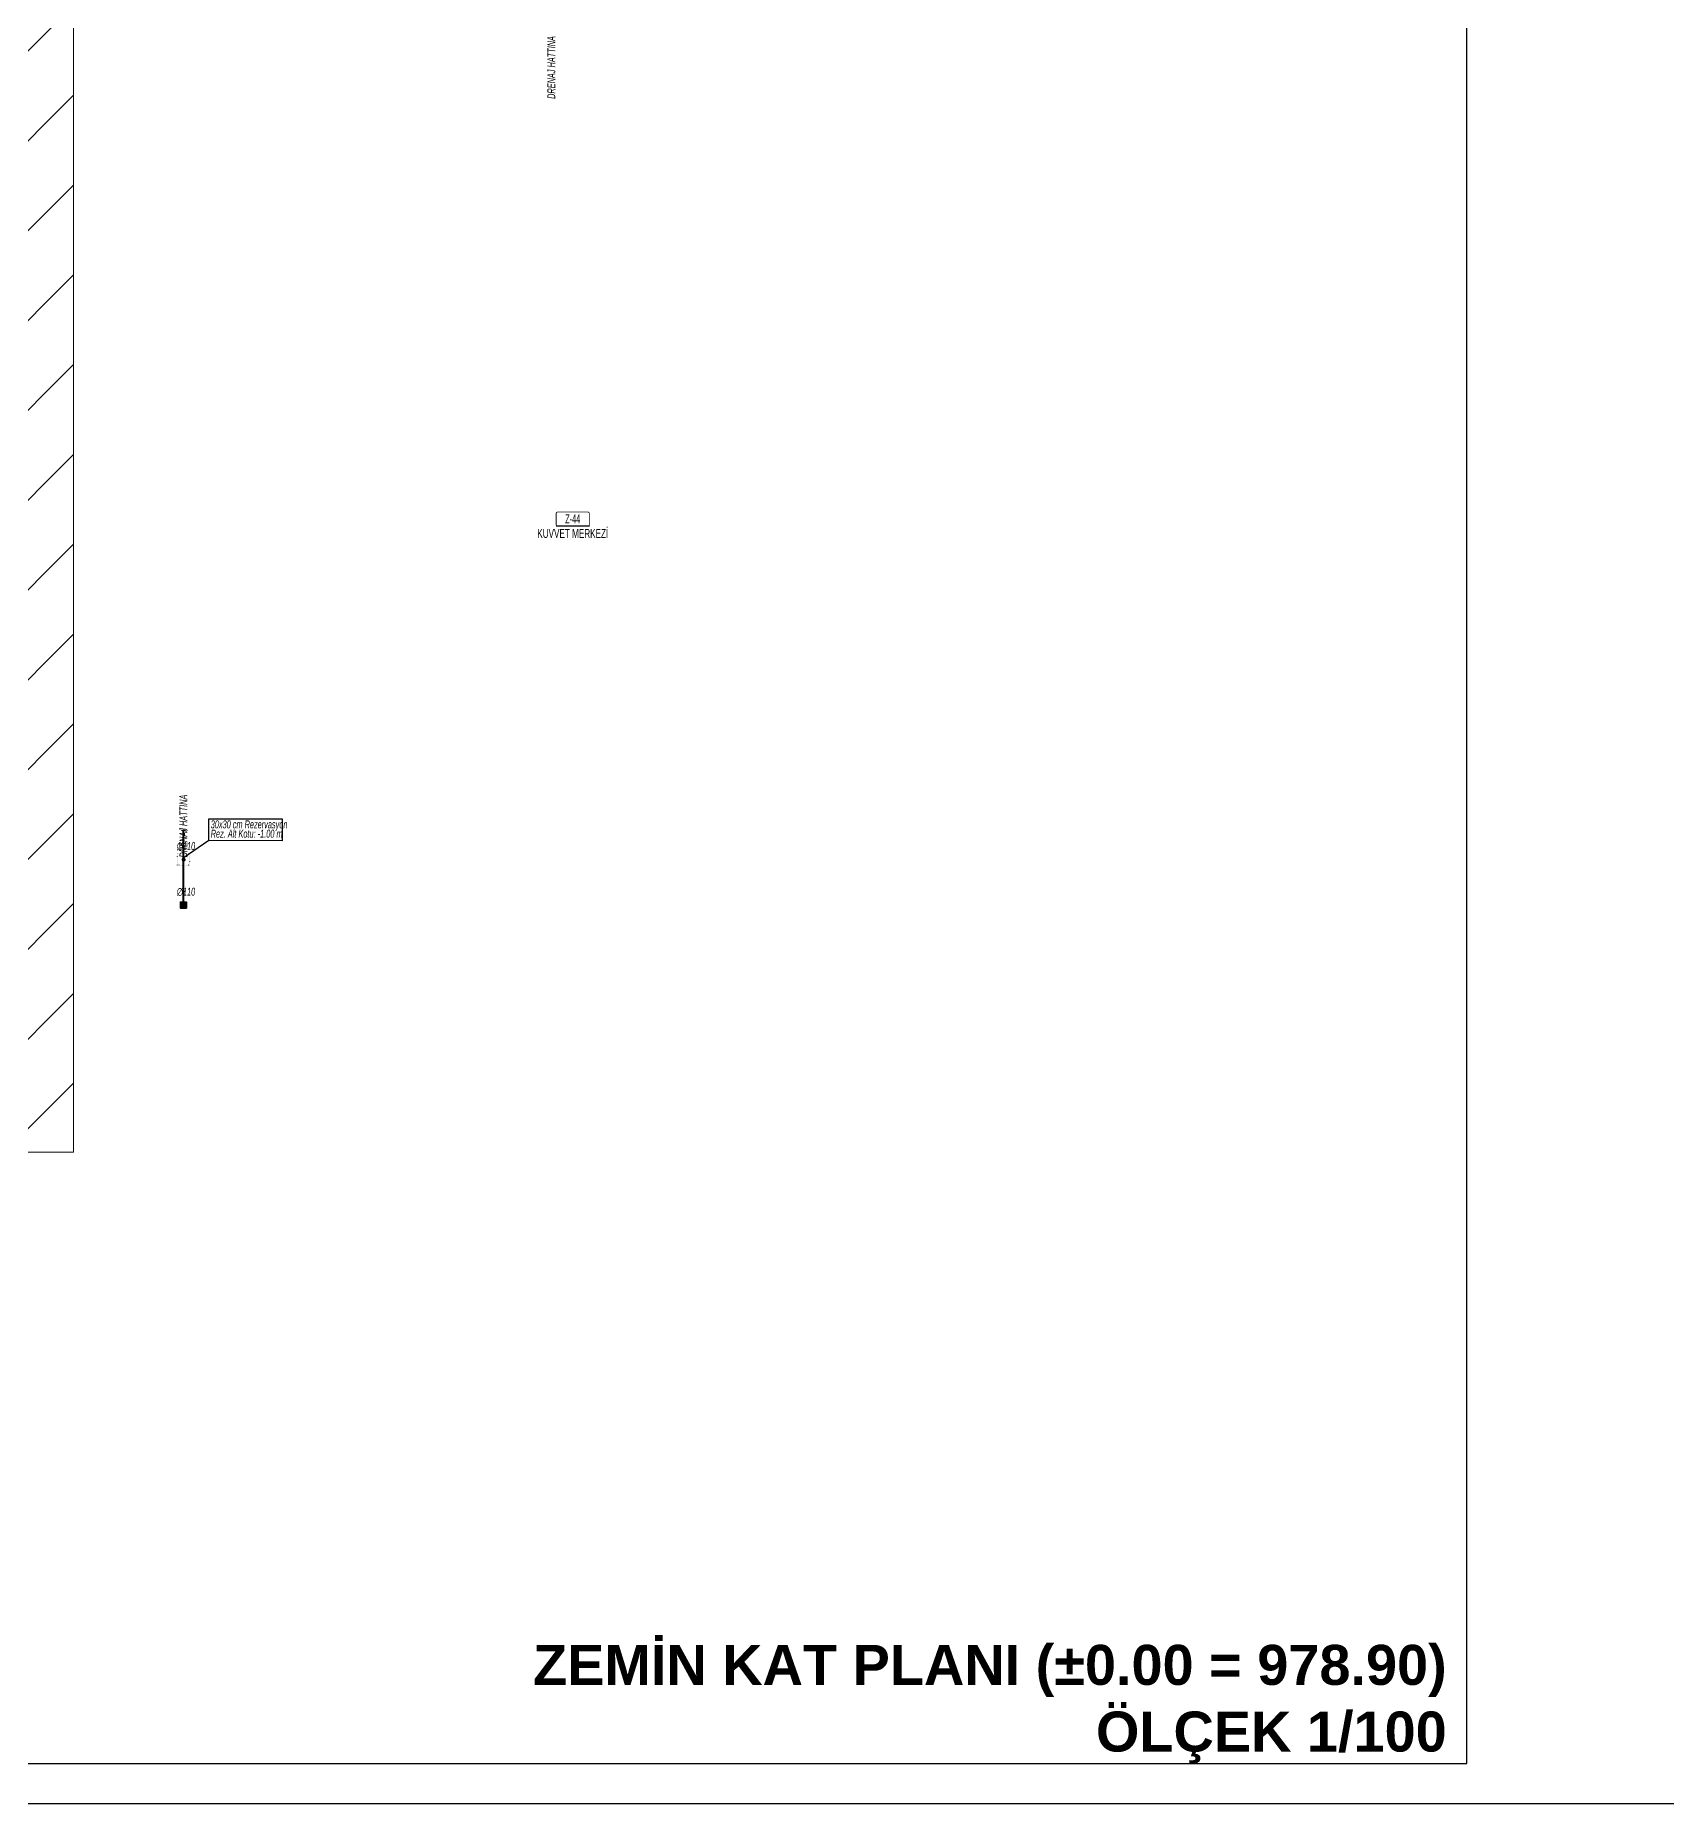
# Model space of a CAD drawing. Header units: centimetres. Extents: x 372964 to 529194, y 28783 to 59011.
# Drawn here: x 498484 to 502564, y 50011 to 54431 of the extents above; entities that cross this region are included whole.
import ezdxf
from ezdxf.enums import TextEntityAlignment as Align

# ---------------------------------------------------------------- set-up
doc = ezdxf.new("R2010")
doc.units = ezdxf.units.CM
doc.linetypes.add('DOT', pattern=[0.25, 0, -0.25])
doc.layers.get('0').update_dxf_attribs({"lineweight": 9})
for name, color, linetype in [('-M-MAHAL-DEBILER', 7, 'Continuous'), ('-M-MAHAL-ETIKET-NOT', 7, 'Continuous'), ('-M-MAHAL-ETIKET-NOTM', 7, 'Continuous'), ('-M-MAHAL-ETK-', 7, 'Continuous'), ('-M-MAHAL-HAVA-DEGISIM', 7, 'Continuous'), ('-M-MAHAL-NO', 7, 'Continuous'), ('-M-MAHAL-NOM', 7, 'Continuous')]:
    doc.layers.add(name, color=color, linetype=linetype)
for name, color, linetype, lineweight in [('0-KRCN REZ.', 4, 'Continuous', 30), ('0-KRCN-SHT-PİSSU-BORU', 220, 'PISSU_LINE50', 40), ('0-KRCN-SHT-SÜZGEÇBANYO', 171, 'Continuous', 35), ('0-KRCN-SHT-YAZI-ÇAP-PİSSU', 41, 'Continuous', 30), ('0-KRCN-Z-ANTET', 71, 'Continuous', 30), ('AS_YAZI', 8, 'Continuous', 9)]:
    doc.layers.add(name, color=color, linetype=linetype, lineweight=lineweight)
doc.styles.add('-M-ISSO-TEXT-TTF', font='ARIALN.TTF')
doc.styles.add('-M-MHLETK-NOT', font='romans.shx', dxfattribs={"width": 0.7})
doc.styles.add('-M-MHLETK-TEXT', font='ARIALN.TTF', dxfattribs={"width": 0.7})
doc.styles.add('Kalin02', font='arialbd.ttf')
doc.styles.add('MUF', font='isocpeur.ttf')
doc.styles.add('ÇAP-2', font='ARIALNBI.TTF')
doc.linetypes.add('PISSU_LINE50', pattern='A,50,-10,["C",MUF,S=10,R=0,X=1,Y=-5],0', length=60)

# ---------------------------------------------------------------- blocks, each defined once
blk = doc.blocks.new('M-MHLETK-YNG')
at = {"layer": '-M-MAHAL-ETIKET-NOTM', "color": 3, "style": '-M-ISSO-TEXT-TTF', "width": 0.8, "flags": 8}
blk.add_attdef('MAH-ADI2', text='', height=1.11, dxfattribs=at).set_placement((0, -2.55), align=Align.MIDDLE_CENTER)
at = {"layer": '-M-MAHAL-HAVA-DEGISIM', "style": '-M-MHLETK-NOT', "width": 0.5, "flags": 8}
blk.add_attdef('HAVADEG', text='', height=0.6, dxfattribs=at).set_placement((0, 3.61), align=Align.MIDDLE_CENTER)
blk.add_wipeout([(-2.08, 1.74), (2.08, 1.74), (2.08, 0), (-2.08, 0)]).dxf.layer = '-M-MAHAL-ETK-'
at = {"layer": '-M-MAHAL-ETK-', "color": 0}
for p, q in [((-2.08, 0), (2.08, 0)), ((-1.16, 0), (-1.16, 0))]:
    blk.add_line(p, q, dxfattribs=at)
blk.add_lwpolyline([(-1.88, 1.74, 0.1, 0.1, 0), (1.88, 1.74, 0.1, 0.1, -0.414214), (2.08, 1.54, 0.1, 0.1, 0), (2.08, 0.2, 0.1, 0.1, -0.414214), (1.88, 0, 0.1, 0.1, 0), (-1.88, 0, 0.1, 0.1, -0.414214), (-2.08, 0.2, 0.1, 0.1, 0), (-2.08, 1.54, 0.1, 0.1, -0.414214)], format="xyseb", close=True, dxfattribs=at)
at = {"layer": '-M-MAHAL-DEBILER', "color": 4, "style": '-M-MHLETK-NOT', "width": 0.5, "flags": 8}
blk.add_attdef('DEBIS', text='', height=0.4, dxfattribs=at).set_placement((-2.17, 2.15), align=Align.MIDDLE_CENTER)
at = {"layer": '-M-MAHAL-DEBILER', "color": 191, "style": '-M-MHLETK-NOT', "width": 0.5, "flags": 8}
blk.add_attdef('DEBIR', text='', height=0.4, dxfattribs=at).set_placement((-1.61, 2.15), align=Align.MIDDLE_CENTER)
at = {"layer": '-M-MAHAL-DEBILER', "color": 31, "style": '-M-MHLETK-NOT', "width": 0.5, "flags": 8}
blk.add_attdef('DEBIF', text='', height=0.4, dxfattribs=at).set_placement((1.59, 2.15), align=Align.MIDDLE_CENTER)
at = {"layer": '-M-MAHAL-DEBILER', "color": 1, "style": '-M-MHLETK-NOT', "width": 0.5, "flags": 8}
blk.add_attdef('DEBIE', text='', height=0.4, dxfattribs=at).set_placement((2.32, 2.15), align=Align.MIDDLE_CENTER)
at = {"layer": '-M-MAHAL-ETIKET-NOT', "color": 3}
for tag, height, style, width, flags, p in [('KIS', 0.04, '-M-MHLETK-NOT', 0.5, 9, (-2.59, 1.62)), ('ALAN', 0.04, '-M-MHLETK-NOT', 0.5, 9, (-2.58, 1.56)), ('RH', 0.04, '-M-MHLETK-NOT', 0.5, 9, (-2.39, 1.62)), ('YUKSEKLIK', 0.04, '-M-MHLETK-NOT', 0.5, 9, (-2.32, 1.56)), ('YAZ', 0.04, '-M-MHLETK-NOT', 0.5, 9, (-2.18, 1.62)), ('MAH-ADI', 1.11, '-M-ISSO-TEXT-TTF', 0.8, 8, (0, -0.93))]:
    blk.add_attdef(tag, text='', height=height, dxfattribs=dict(at, style=style, width=width, flags=flags)).set_placement(p, align=Align.MIDDLE_CENTER)
at = {"layer": '-M-MAHAL-ETIKET-NOT', "color": 3, "style": '-M-MHLETK-NOT', "width": 0.5, "flags": 9}
for tag, p, height in [('HL', (-2.62, 1.49), 0.0286), ('KLKTR', (-2.62, 1.42), 0.04), ('RDY-BOY1', (-2.61, 1.37), 0.0286), ('RDY-BOY2', (-2.61, 1.32), 0.0286), ('RDY-BOY3', (-2.61, 1.27), 0.0286), ('RDY-BOY4', (-2.61, 1.22), 0.0286), ('KON-BOY1', (-2.61, 1.14), 0.0286), ('KON-BOY2', (-2.61, 1.09), 0.0286), ('KON-BOY3', (-2.61, 1.04), 0.0286), ('FCU-TIP1', (-2.61, 0.96), 0.0286), ('FCU-TIP2', (-2.61, 0.91), 0.0286), ('FCU-TIP3', (-2.61, 0.86), 0.0286), ('VRV-TIP1', (-2.61, 0.76), 0.0286), ('VRV-TIP2', (-2.61, 0.71), 0.0286), ('HLA', (-2.52, 1.49), 0.0286), ('FCU-ADET1', (-2.52, 0.96), 0.0286), ('FCU-ADET2', (-2.52, 0.91), 0.0286), ('FCU-ADET3', (-2.52, 0.86), 0.0286), ('VRV-ADET1', (-2.52, 0.76), 0.0286), ('VRV-ADET2', (-2.52, 0.71), 0.0286), ('RDY-TIP1', (-2.5, 1.37), 0.0286), ('RDY-TIP2', (-2.5, 1.32), 0.0286), ('RDY-TIP3', (-2.5, 1.27), 0.0286), ('RDY-TIP4', (-2.5, 1.22), 0.0286), ('KON-TIP1', (-2.5, 1.14), 0.0286), ('KON-TIP2', (-2.5, 1.09), 0.0286), ('KON-TIP3', (-2.5, 1.04), 0.0286), ('FCU-KAP1', (-2.4, 0.96), 0.0286), ('FCU-KAP2', (-2.4, 0.91), 0.0286), ('FCU-KAP3', (-2.4, 0.86), 0.0286), ('VRV-KAP1', (-2.4, 0.76), 0.0286), ('VRV-KAP2', (-2.4, 0.71), 0.0286), ('RDY-ADET1', (-2.39, 1.37), 0.0286), ('RDY-ADET2', (-2.39, 1.32), 0.0286), ('RDY-ADET3', (-2.39, 1.27), 0.0286), ('RDY-ADET4', (-2.39, 1.22), 0.0286), ('KON-ADET1', (-2.39, 1.14), 0.0286), ('KON-ADET2', (-2.39, 1.09), 0.0286), ('KON-ADET3', (-2.39, 1.04), 0.0286), ('FCU-DUY1', (-2.27, 0.96), 0.0286), ('FCU-DUY2', (-2.27, 0.91), 0.0286), ('FCU-DUY3', (-2.27, 0.86), 0.0286), ('VRV-DUY1', (-2.27, 0.76), 0.0286), ('VRV-DUY2', (-2.27, 0.71), 0.0286), ('RDY-ISI1', (-2.27, 1.37), 0.0286), ('RDY-ISI2', (-2.27, 1.32), 0.0286), ('RDY-ISI3', (-2.27, 1.27), 0.0286), ('RDY-ISI4', (-2.27, 1.22), 0.0286), ('KON-ISI1', (-2.27, 1.14), 0.0286), ('KON-ISI2', (-2.27, 1.09), 0.0286), ('KON-ISI3', (-2.27, 1.04), 0.0286), ('SHG', (-2.23, 1.49), 0.0286), ('AHU', (-2.23, 1.44), 0.0286), ('FCU-SOG1', (-2.15, 0.96), 0.0286), ('FCU-SOG2', (-2.15, 0.91), 0.0286), ('FCU-SOG3', (-2.15, 0.86), 0.0286), ('VRV-SOG1', (-2.15, 0.76), 0.0286), ('VRV-SOG2', (-2.15, 0.71), 0.0286), ('LHG', (-2.13, 1.49), 0.0286), ('RDY-BNP1', (-2.1, 1.37), 0.0286), ('RDY-BNP2', (-2.1, 1.32), 0.0286), ('RDY-BNP3', (-2.1, 1.27), 0.0286), ('RDY-BNP4', (-2.1, 1.22), 0.0286), ('KON-BNP1', (-2.1, 1.14), 0.0286), ('KON-BNP2', (-2.1, 1.09), 0.0286), ('KON-BNP3', (-2.1, 1.04), 0.0286), ('HG', (-2.04, 1.49), 0.0286), ('FCU-ISI1', (-2.04, 0.96), 0.0286), ('FCU-ISI2', (-2.04, 0.91), 0.0286), ('FCU-ISI3', (-2.04, 0.86), 0.0286), ('VRV-ISI1', (-2.04, 0.76), 0.0286), ('VRV-ISI2', (-2.04, 0.71), 0.0286), ('HGA', (-1.96, 1.49), 0.0286), ('EF', (-1.96, 1.44), 0.0286), ('RDY-BNK1', (-1.96, 1.37), 0.0286), ('RDY-BNK2', (-1.96, 1.32), 0.0286), ('RDY-BNK3', (-1.96, 1.27), 0.0286), ('RDY-BNK4', (-1.96, 1.22), 0.0286), ('KON-BNK1', (-1.96, 1.14), 0.0286), ('KON-BNK2', (-1.96, 1.09), 0.0286), ('KON-BNK3', (-1.96, 1.04), 0.0286), ('FCU-DEBI1', (-1.95, 0.96), 0.0286), ('FCU-DEBI2', (-1.95, 0.91), 0.0286), ('FCU-DEBI3', (-1.95, 0.86), 0.0286), ('VRV-DEBI1', (-1.95, 0.76), 0.0286), ('VRV-DEBI2', (-1.95, 0.71), 0.0286), ('FCU-BNP1', (-1.83, 0.96), 0.0286), ('FCU-BNP2', (-1.83, 0.91), 0.0286), ('FCU-BNP3', (-1.83, 0.86), 0.0286), ('VRV-BNP1', (-1.83, 0.76), 0.0286), ('VRV-BNP2', (-1.83, 0.71), 0.0286), ('FCU-BNK1', (-1.61, 0.96), 0.0286), ('FCU-BNK2', (-1.61, 0.91), 0.0286), ('FCU-BNK3', (-1.61, 0.86), 0.0286), ('VRV-BNK1', (-1.61, 0.76), 0.0286), ('VRV-BNK2', (-1.61, 0.71), 0.0286)]:
    blk.add_attdef(tag, p, '', height=height, dxfattribs=at)
at = {"layer": '-M-MAHAL-HAVA-DEGISIM', "style": '-M-MHLETK-NOT', "width": 0.5, "flags": 8}
blk.add_attdef('HAVA', text='', height=0.6, dxfattribs=at).set_placement((0, 2.4), align=Align.MIDDLE_CENTER)
at = {"layer": '-M-MAHAL-NO', "color": 7, "style": '-M-MHLETK-TEXT', "width": 0.6, "flags": 8}
blk.add_attdef('MAH-NO', text='', height=1.11, dxfattribs=at).set_placement((0, 0.89), align=Align.MIDDLE_CENTER)
at = {"layer": '-M-MAHAL-NOM', "color": 7, "style": '-M-MHLETK-TEXT', "width": 0.6, "flags": 8}
blk.add_attdef('MAH-NOM', text='', height=1.11, dxfattribs=at).set_placement((0, 0.89), align=Align.MIDDLE_CENTER)
blk = doc.blocks.new('0-MEK-SHT-SÜZGEÇ BANYO-1')
at = {"layer": '0-KRCN-SHT-SÜZGEÇBANYO', "color": 120, "lineweight": 20}
for p, q in [((-5, -4.5), (5, -4.5)), ((-5, -6.5), (5, -6.5)), ((-5, -8.5), (5, -8.5)), ((-5, -10.5), (5, -10.5))]:
    blk.add_line(p, q, dxfattribs=at)
at = {"layer": '0-KRCN-SHT-SÜZGEÇBANYO'}
blk.add_lwpolyline([(-7.5, 0), (7.5, 0), (7.5, -15), (-7.5, -15)], close=True, dxfattribs=at)
at = {"layer": '0-KRCN-SHT-SÜZGEÇBANYO', "color": 120, "lineweight": 20}
blk.add_lwpolyline([(-5, -2.5), (5, -2.5), (5, -12.5), (-5, -12.5)], close=True, dxfattribs=at)
at = {"layer": '0-KRCN-SHT-SÜZGEÇBANYO'}
blk.add_circle((0, -7.5), 3.5, dxfattribs=at)
blk = doc.blocks.new('G$CAA6DA624')
at = {"layer": '0-KRCN-SHT-YAZI-ÇAP-PİSSU', "linetype": 'Continuous'}
blk.add_lwpolyline([(0, 54.6), (184, 54.6), (184, -0.1), (0, 0)], close=True, dxfattribs=at)
at = {"layer": '0-KRCN-SHT-YAZI-ÇAP-PİSSU', "linetype": 'Continuous', "style": 'ÇAP-2', "width": 0.7}
for s, p in [('30x30 cm Rezervasyon', (5.1, 30.7)), ('Rez. Alt Kotu: -1.00 m', (5.1, 7.4))]:
    blk.add_text(s, height=20, dxfattribs=at).set_placement(p)

msp = doc.modelspace()

# ---------------------------------------------------------------- hatches: boundary and pattern name
h = msp.add_hatch()
h.set_pattern_fill('ANSI31', color=8, scale=50, style=0)
h.paths.add_polyline_path([(475400, 51640), (498580, 51640), (498580, 57840), (475400, 57840)])
at = {"layer": '0-KRCN-SHT-YAZI-ÇAP-PİSSU', "linetype": 'Continuous'}
h = msp.add_hatch(color=256, dxfattribs=at)
h.dxf.hatch_style = 1
edge = h.paths.add_edge_path()
edge.add_arc((498855.293, 52371.029), 5, -90, 270, ccw=False)

# ---------------------------------------------------------------- linework, layer by layer
at = {"color": 8}
msp.add_lwpolyline([(498580, 51640), (475400, 51640), (475400, 57840), (498580, 57840)], close=True, dxfattribs=at)
at = {"layer": '0-KRCN REZ.', "linetype": 'DOT', "ltscale": 10}
msp.add_lwpolyline([(498869.746, 52357.563), (498839.746, 52357.563), (498839.746, 52387.563), (498869.746, 52387.563)], close=True, dxfattribs=at)
at = {"layer": '0-KRCN-SHT-PİSSU-BORU'}
msp.add_line((498854.746, 52257.563), (498854.746, 52444.742), dxfattribs=at)
at = {"layer": '0-KRCN-SHT-YAZI-ÇAP-PİSSU', "linetype": 'Continuous'}
for p, q in [((498849.746, 52444.742), (498859.746, 52444.742)), ((498917.969, 52418.484), (498853.993, 52374.332)), ((498860.092, 52404.94), (498854.746, 52404.94)), ((498860.092, 52291.027), (498854.746, 52291.027))]:
    msp.add_line(p, q, dxfattribs=at)

# ---------------------------------------------------------------- block references
at = {"layer": '-M-MAHAL-ETK-', "xscale": 20, "yscale": 20, "zscale": 20}
msp.add_blockref('M-MHLETK-YNG', (499828.464, 53205.063), dxfattribs=at).add_auto_attribs({'MAH-NO': 'Z-44', 'MAH-ADI': 'KUVVET MERKEZİ'})
at = {"layer": '0-KRCN-SHT-SÜZGEÇBANYO', "xscale": -1, "rotation": 270}
msp.add_blockref('0-MEK-SHT-SÜZGEÇ BANYO-1', (498862.246, 52257.563), dxfattribs=at)
at = {"layer": '0-KRCN-SHT-YAZI-ÇAP-PİSSU', "linetype": 'Continuous'}
msp.add_blockref('G$CAA6DA624', (498917.969, 52418.484), dxfattribs=at)

# ---------------------------------------------------------------- texts
at = {"layer": '0-KRCN-SHT-YAZI-ÇAP-PİSSU', "linetype": 'Continuous', "style": 'ÇAP-2', "width": 0.7}
for p in [(499774.792, 54429.729), (498854.792, 52533.459)]:
    msp.add_text('DRENAJ HATTINA', height=20, rotation=90, dxfattribs=at).set_placement(p, align=Align.MIDDLE_RIGHT)
for p in [(498884.241, 52404.894), (498884.241, 52290.981)]:
    msp.add_text('∅110', height=20, dxfattribs=at).set_placement(p, align=Align.MIDDLE_RIGHT)
at = {"layer": 'AS_YAZI', "insert": (502014.066, 50111.261), "char_height": 100, "attachment_point": 9, "style": 'Kalin02'}
msp.add_mtext_dynamic_manual_height_columns('ZEMİN KAT PLANI (%%P0.00 = 978.90) \\PÖLÇEK 1/100', width=31947.85456, gutter_width=1875, heights=[0], dxfattribs=at)

# ---------------------------------------------------------------- next in the draw order: linework, layer by layer
at = {"layer": '0-KRCN-Z-ANTET'}
for points in [[(405464.066, 50011.261), (529193.918, 50011.261), (529193.918, 59011.261), (405464.066, 59011.261)], [(470564.066, 50111.261), (502064.066, 50111.261), (502064.066, 58911.261), (470564.066, 58911.261)]]:
    msp.add_lwpolyline(points, close=True, dxfattribs=at)

doc.saveas('drawing.dxf')
